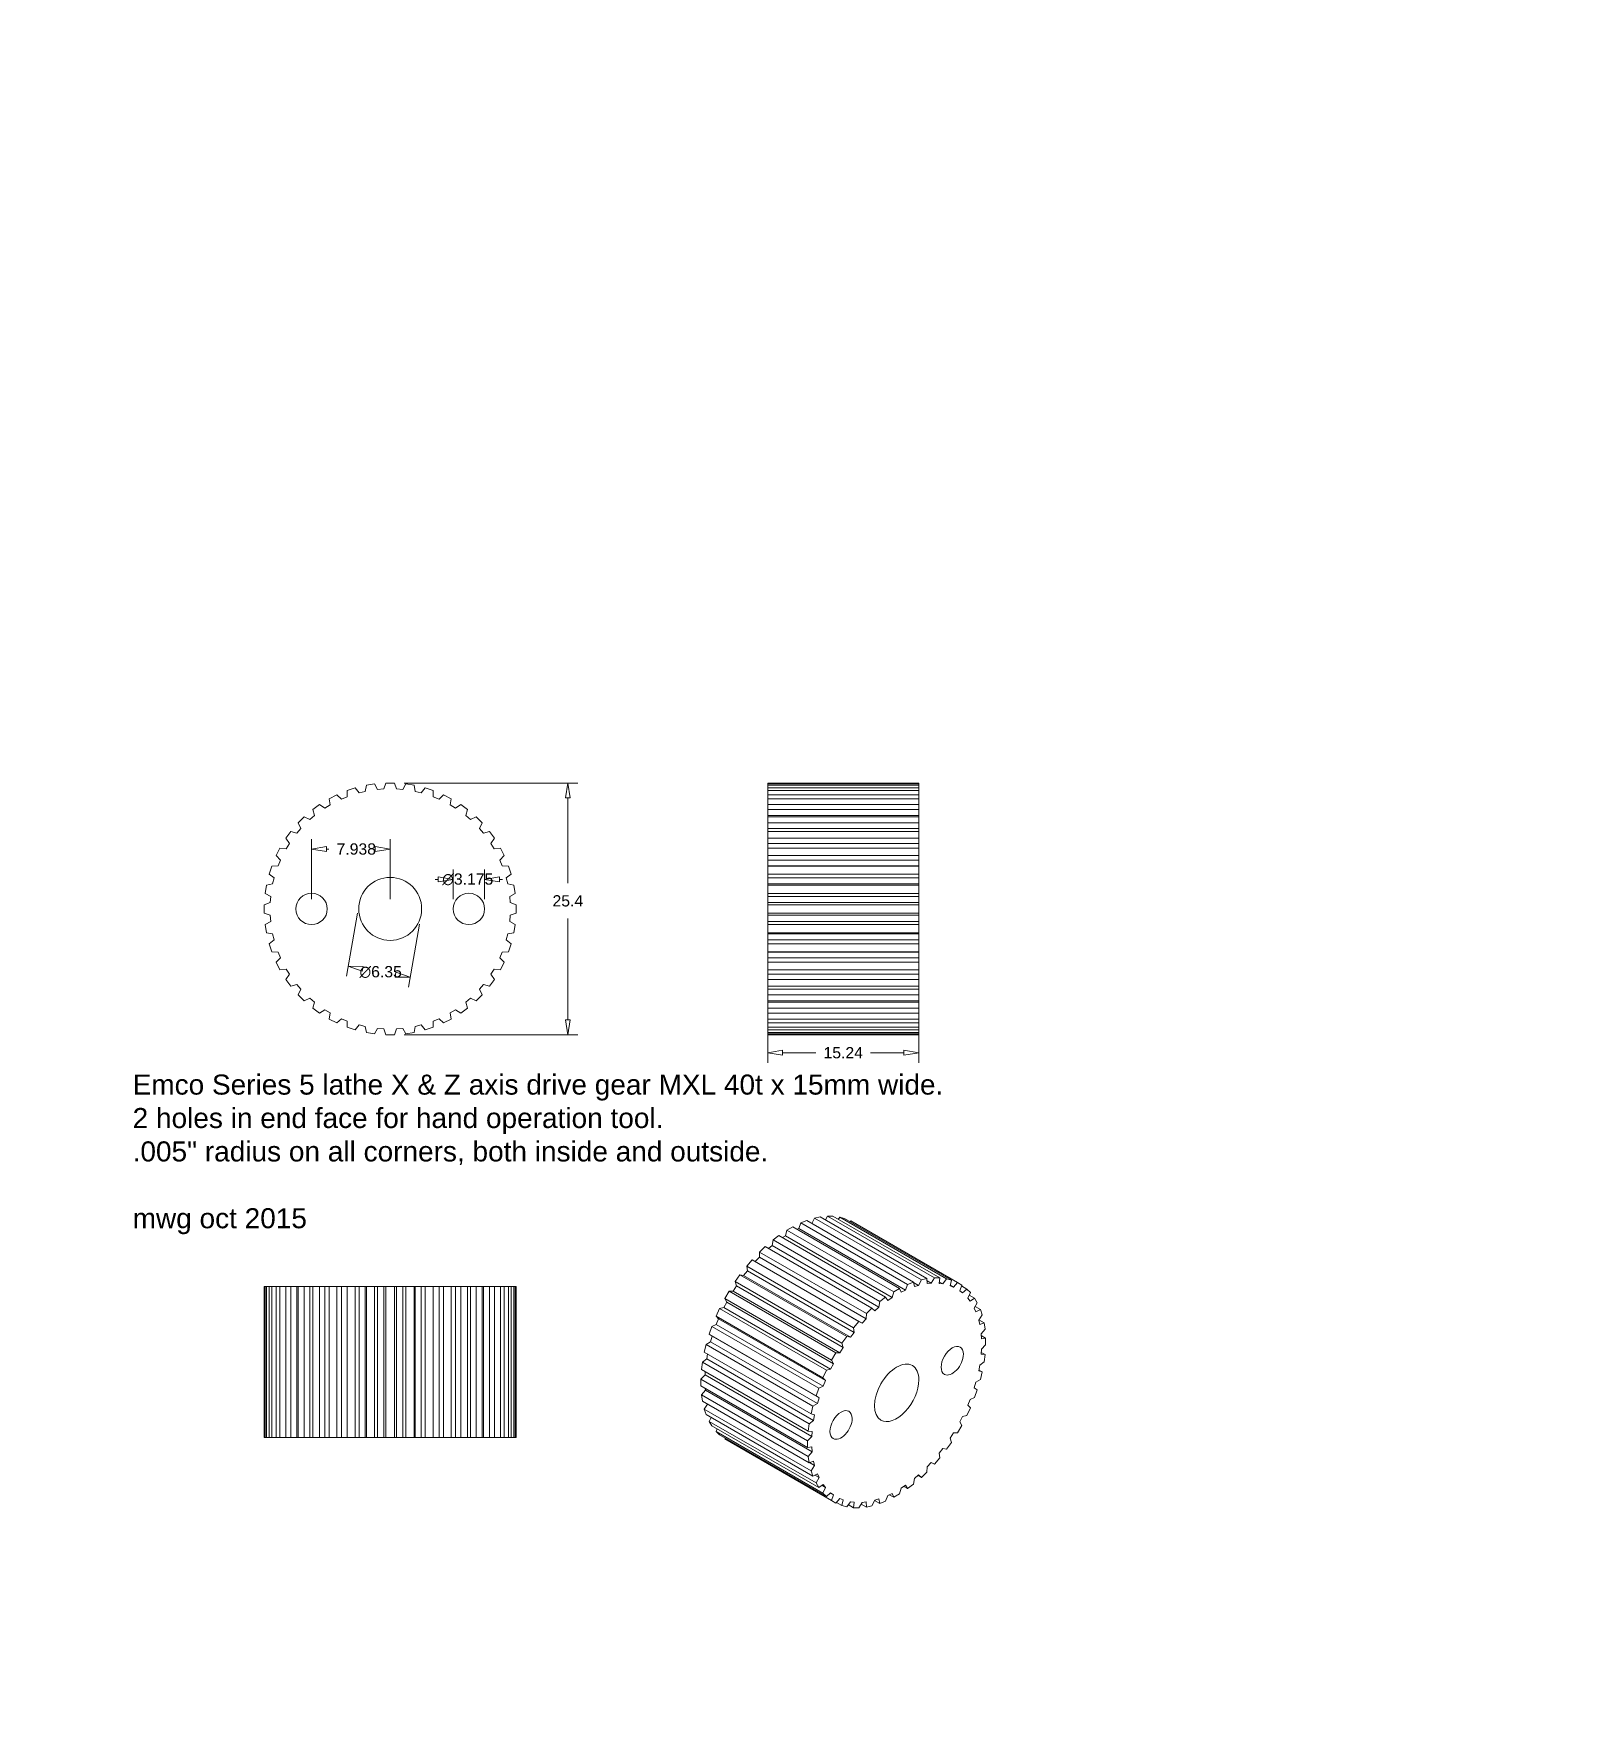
# Model space of a CAD drawing. Header units: millimetres. Extents: x 0 to 311, y 0 to 341.
import ezdxf

# ---------------------------------------------------------------- set-up
doc = ezdxf.new("R2010")
doc.units = ezdxf.units.MM
for name, color, linetype, lineweight in [('CONTINUOUS', 7, 'Continuous', 0), ('DIMENSIONS', 7, 'Continuous', 0), ('VISIBLE', 7, 'Continuous', 0)]:
    doc.layers.add(name, color=color, linetype=linetype, lineweight=lineweight)
doc.styles.get("Standard").update_dxf_attribs({"font": 'txt', "height": 0.125})
doc.dimstyles.new('ISO-25', dxfattribs={"dimtxt": 2.5, "dimasz": 2.5, "dimexe": 1.25, "dimexo": 0.625, "dimtad": 1, "dimtxsty": 'Standard', "dimcen": 2.5, "dimadec": 0, "dimazin": 0, "dimtfac": 1, "dimtmove": 0, "dimatfit": 3, "dimfxl": 1, "dimarcsym": 0})

# ---------------------------------------------------------------- blocks, each defined once
blk = doc.blocks.new('D1')
at = {"layer": 'DIMENSIONS'}
for p, q in [((65.32, 163.67), (63.08, 150.98)), ((77.83, 161.46), (75.59, 148.77)), ((66.39, 152.43), (66.39, 152.43)), ((72.98, 151.26), (72.98, 151.26))]:
    blk.add_line(p, q, dxfattribs=at)
for points in [[(63.43, 152.95), (66.47, 152.92), (66.3, 151.94), (63.43, 152.95)], [(75.94, 150.74), (72.9, 150.77), (73.07, 151.76), (75.94, 150.74)]]:
    blk.add_lwpolyline(points, dxfattribs=at)
at = {"layer": 'DIMENSIONS', "insert": (70, 151.79), "char_height": 2.2754, "attachment_point": 5}
for s in ['{\\fAlibre Symbols|b0|i0|c0|p0;n}{\\fArial|b0|i0|c0|p0;6.35}{\\fMS Shell Dlg|b0|i0|c0|p0;\\H0.9444444x;}', '{\\fArial|b0|i0|c0|p0;}', '{\\fArial|b0|i0|c0|p0;}']:
    blk.add_mtext(s, dxfattribs=at)
blk = doc.blocks.new('D2')
at = {"layer": 'DIMENSIONS'}
for p, q in [((74.77, 189.93), (109.78, 189.93)), ((107.78, 186.93), (107.78, 169.74)), ((107.78, 142.13), (107.78, 162.57)), ((74.77, 139.13), (109.78, 139.13))]:
    blk.add_line(p, q, dxfattribs=at)
for points in [[(107.78, 189.93), (108.28, 186.93), (107.28, 186.93), (107.78, 189.93)], [(107.78, 139.13), (107.28, 142.13), (108.28, 142.13), (107.78, 139.13)]]:
    blk.add_lwpolyline(points, dxfattribs=at)
at = {"layer": 'DIMENSIONS', "insert": (107.78, 166.15), "char_height": 2.2754, "attachment_point": 5}
for s in ['{\\fArial|b0|i0|c0|p0;25.4}{\\fArial|b0|i0|c0|p0;}', '{\\fArial|b0|i0|c0|p0;}', '{\\fArial|b0|i0|c0|p0;}']:
    blk.add_mtext(s, dxfattribs=at)
blk = doc.blocks.new('D3')
at = {"layer": 'DIMENSIONS'}
for p, q in [((56.05, 166.53), (56.05, 178.61)), ((71.92, 166.53), (71.92, 178.61)), ((59.05, 176.61), (59.56, 176.61)), ((68.92, 176.61), (68.92, 176.61))]:
    blk.add_line(p, q, dxfattribs=at)
for points in [[(56.05, 176.61), (59.05, 177.11), (59.05, 176.11), (56.05, 176.61)], [(71.92, 176.61), (68.92, 176.11), (68.92, 177.11), (71.92, 176.61)]]:
    blk.add_lwpolyline(points, dxfattribs=at)
at = {"layer": 'DIMENSIONS', "insert": (65.08, 176.61), "char_height": 2.2754, "attachment_point": 5}
for s in ['{\\fArial|b0|i0|c0|p0;7.938}{\\fArial|b0|i0|c0|p0;}', '{\\fArial|b0|i0|c0|p0;}', '{\\fArial|b0|i0|c0|p0;}']:
    blk.add_mtext(s, dxfattribs=at)
blk = doc.blocks.new('D4')
at = {"layer": 'DIMENSIONS'}
for p, q in [((84.62, 166.53), (84.62, 172.49)), ((90.97, 166.53), (90.97, 172.49)), ((81.62, 170.49), (81.02, 170.49)), ((93.97, 170.49), (94.57, 170.49))]:
    blk.add_line(p, q, dxfattribs=at)
for points in [[(84.62, 170.49), (81.62, 169.99), (81.62, 170.99), (84.62, 170.49)], [(90.97, 170.49), (93.97, 170.99), (93.97, 169.99), (90.97, 170.49)]]:
    blk.add_lwpolyline(points, dxfattribs=at)
at = {"layer": 'DIMENSIONS', "insert": (87.58, 170.49), "attachment_point": 5}
for s, char_height in [('{\\fAlibre Symbols|b0|i0|c0|p0;n}{\\fArial|b0|i0|c0|p0;3.175}{\\fMS Shell Dlg|b0|i0|c0|p0;\\H0.9444444x;}', 2.27542), ('{\\fArial|b0|i0|c0|p0;}', 2.2754), ('{\\fArial|b0|i0|c0|p0;}', 2.2754)]:
    blk.add_mtext(s, dxfattribs=dict(at, char_height=char_height))
blk = doc.blocks.new('D5')
at = {"layer": 'DIMENSIONS'}
for p, q in [((148.12, 151.76), (148.12, 133.5)), ((178.6, 150.25), (178.6, 133.5)), ((151.12, 135.5), (157.84, 135.5)), ((175.6, 135.5), (168.89, 135.5))]:
    blk.add_line(p, q, dxfattribs=at)
for points in [[(148.12, 135.5), (151.12, 136), (151.12, 135), (148.12, 135.5)], [(178.6, 135.5), (175.6, 135), (175.6, 136), (178.6, 135.5)]]:
    blk.add_lwpolyline(points, dxfattribs=at)
at = {"layer": 'DIMENSIONS', "insert": (163.36, 135.5), "char_height": 2.2754, "attachment_point": 5}
for s in ['{\\fArial|b0|i0|c0|p0;15.24}{\\fArial|b0|i0|c0|p0;}', '{\\fArial|b0|i0|c0|p0;}', '{\\fArial|b0|i0|c0|p0;}']:
    blk.add_mtext(s, dxfattribs=at)

msp = doc.modelspace()

# ---------------------------------------------------------------- linework, layer by layer
at = {"layer": 'VISIBLE'}
for p, q in [((63.2253, 187.1692), (63.2694, 188.4302)), ((63.2694, 188.4302), (64.8781, 188.9529)), ((64.8781, 188.9529), (65.655, 187.9586)), ((65.655, 187.9586), (66.8732, 188.2511)), ((66.8732, 188.2511), (67.114, 189.4897)), ((67.114, 189.4897), (68.7847, 189.7543)), ((68.7847, 189.7543), (69.3964, 188.6507)), ((69.3964, 188.6507), (70.6454, 188.749)), ((70.6454, 188.749), (71.077, 189.9347)), ((71.077, 189.9347), (72.7686, 189.9347)), ((72.7686, 189.9347), (73.2001, 188.749)), ((73.2001, 188.749), (74.4491, 188.6507)), ((74.4491, 188.6507), (75.0609, 189.7543)), ((75.0609, 189.7543), (76.7316, 189.4897)), ((76.7316, 189.4897), (76.9723, 188.2511)), ((76.9723, 188.2511), (78.1906, 187.9586)), ((78.1906, 187.9586), (78.9674, 188.9529)), ((78.9674, 188.9529), (80.5762, 188.4302)), ((80.5762, 188.4302), (80.6202, 187.1692)), ((148.1228, 189.9347), (178.6028, 189.9347)), ((148.1228, 189.7543), (148.1228, 189.9347)), ((148.1228, 189.4897), (148.1228, 189.7543)), ((148.1228, 189.7543), (178.6028, 189.7543)), ((148.1228, 189.4897), (178.6028, 189.4897)), ((148.1228, 188.9529), (148.1228, 189.4897)), ((148.1228, 188.4302), (148.1228, 188.9529)), ((148.1228, 188.9529), (178.6028, 188.9529)), ((148.1228, 188.4302), (178.6028, 188.4302)), ((148.1228, 187.5503), (148.1228, 188.4302)), ((178.6028, 189.7543), (178.6028, 189.9347)), ((178.6028, 189.4897), (178.6028, 189.7543)), ((178.6028, 188.9529), (178.6028, 189.4897)), ((178.6028, 188.4302), (178.6028, 188.9529)), ((178.6028, 187.5503), (178.6028, 188.4302)), ((56.3088, 184.5866), (57.6773, 185.5809)), ((56.6566, 183.3737), (56.3088, 184.5866)), ((57.6773, 185.5809), (58.7234, 184.8753)), ((58.7234, 184.8753), (59.7916, 185.5299)), ((59.6378, 186.7823), (61.145, 187.5503)), ((59.7916, 185.5299), (59.6378, 186.7823)), ((61.145, 187.5503), (62.0678, 186.6897)), ((62.0678, 186.6897), (63.2253, 187.1692)), ((80.6202, 187.1692), (81.7777, 186.6897)), ((81.7777, 186.6897), (82.7006, 187.5503)), ((82.7006, 187.5503), (84.2077, 186.7823)), ((84.2077, 186.7823), (84.054, 185.5299)), ((84.054, 185.5299), (85.1222, 184.8753)), ((85.1222, 184.8753), (86.1683, 185.5809)), ((86.1683, 185.5809), (87.5368, 184.5866)), ((87.5368, 184.5866), (87.189, 183.3737)), ((148.1228, 187.5503), (178.6028, 187.5503)), ((148.1228, 186.7823), (148.1228, 187.5503)), ((148.1228, 185.5809), (148.1228, 186.7823)), ((148.1228, 186.7823), (178.6028, 186.7823)), ((148.1228, 184.5866), (148.1228, 185.5809)), ((148.1228, 185.5809), (178.6028, 185.5809)), ((148.1228, 184.5866), (178.6028, 184.5866)), ((148.1228, 183.3737), (148.1228, 184.5866)), ((178.6028, 186.7823), (178.6028, 187.5503)), ((178.6028, 185.5809), (178.6028, 186.7823)), ((178.6028, 184.5866), (178.6028, 185.5809)), ((178.6028, 183.3737), (178.6028, 184.5866)), ((53.3642, 181.8972), (54.5603, 183.0933)), ((53.8975, 180.7536), (53.3642, 181.8972)), ((54.5603, 183.0933), (55.7039, 182.56)), ((55.7039, 182.56), (56.6566, 183.3737)), ((87.189, 183.3737), (88.1417, 182.56)), ((88.1417, 182.56), (89.2852, 183.0933)), ((89.2852, 183.0933), (90.4814, 181.8972)), ((90.4814, 181.8972), (89.9481, 180.7536)), ((148.1228, 183.3737), (178.6028, 183.3737)), ((148.1228, 183.0933), (148.1228, 183.3737)), ((148.1228, 183.0933), (178.6028, 183.0933)), ((148.1228, 181.8972), (148.1228, 183.0933)), ((148.1228, 180.7536), (148.1228, 181.8972)), ((148.1228, 181.8972), (178.6028, 181.8972)), ((178.6028, 183.0933), (178.6028, 183.3737)), ((178.6028, 181.8972), (178.6028, 183.0933)), ((178.6028, 180.7536), (178.6028, 181.8972)), ((50.8766, 178.7802), (51.8709, 180.1487)), ((51.5822, 177.7342), (50.8766, 178.7802)), ((50.9276, 176.6659), (51.5822, 177.7342)), ((51.8709, 180.1487), (53.0838, 179.8009)), ((53.0838, 179.8009), (53.8975, 180.7536)), ((89.9481, 180.7536), (90.7618, 179.8009)), ((90.7618, 179.8009), (91.9747, 180.1487)), ((91.9747, 180.1487), (92.969, 178.7802)), ((92.969, 178.7802), (92.2634, 177.7342)), ((92.2634, 177.7342), (92.918, 176.6659)), ((148.1228, 180.1487), (148.1228, 180.7536)), ((148.1228, 180.7536), (178.6028, 180.7536)), ((148.1228, 180.1487), (178.6028, 180.1487)), ((148.1228, 178.7802), (148.1228, 180.1487)), ((148.1228, 178.7802), (178.6028, 178.7802)), ((148.1228, 177.7342), (148.1228, 178.7802)), ((148.1228, 177.7342), (178.6028, 177.7342)), ((148.1228, 176.8197), (148.1228, 177.7342)), ((178.6028, 180.1487), (178.6028, 180.7536)), ((178.6028, 178.7802), (178.6028, 180.1487)), ((178.6028, 177.7342), (178.6028, 178.7802)), ((178.6028, 176.8197), (178.6028, 177.7342)), ((48.9072, 175.3125), (49.6752, 176.8197)), ((49.7678, 174.3897), (48.9072, 175.3125)), ((49.2883, 173.2322), (49.7678, 174.3897)), ((49.6752, 176.8197), (50.9276, 176.6659)), ((92.918, 176.6659), (94.1704, 176.8197)), ((94.9383, 175.3125), (94.0778, 174.3897)), ((94.0778, 174.3897), (94.5572, 173.2322)), ((94.1704, 176.8197), (94.9383, 175.3125)), ((148.1228, 175.3125), (148.1228, 176.8197)), ((148.1228, 176.8197), (178.6028, 176.8197)), ((148.1228, 174.3897), (148.1228, 175.3125)), ((148.1228, 175.3125), (178.6028, 175.3125)), ((148.1228, 174.3897), (178.6028, 174.3897)), ((148.1228, 173.2322), (148.1228, 174.3897)), ((178.6028, 175.3125), (178.6028, 176.8197)), ((178.6028, 174.3897), (178.6028, 175.3125)), ((178.6028, 173.2322), (178.6028, 174.3897)), ((47.5046, 171.5794), (48.0273, 173.1881)), ((48.4989, 170.8025), (47.5046, 171.5794)), ((48.0273, 173.1881), (49.2883, 173.2322)), ((48.2064, 169.5843), (48.4989, 170.8025)), ((94.5572, 173.2322), (95.8183, 173.1881)), ((96.341, 171.5794), (95.3467, 170.8025)), ((95.3467, 170.8025), (95.6391, 169.5843)), ((95.8183, 173.1881), (96.341, 171.5794)), ((148.1228, 173.1881), (148.1228, 173.2322)), ((148.1228, 173.2322), (178.6028, 173.2322)), ((148.1228, 171.5794), (148.1228, 173.1881)), ((148.1228, 173.1881), (178.6028, 173.1881)), ((148.1228, 170.8025), (148.1228, 171.5794)), ((148.1228, 171.5794), (178.6028, 171.5794)), ((148.1228, 170.8025), (178.6028, 170.8025)), ((148.1228, 169.5843), (148.1228, 170.8025)), ((178.6028, 173.1881), (178.6028, 173.2322)), ((178.6028, 171.5794), (178.6028, 173.1881)), ((178.6028, 170.8025), (178.6028, 171.5794)), ((178.6028, 169.5843), (178.6028, 170.8025)), ((46.7032, 167.6728), (46.9678, 169.3435)), ((47.8068, 167.0611), (46.7032, 167.6728)), ((46.9678, 169.3435), (48.2064, 169.5843)), ((95.6391, 169.5843), (96.8778, 169.3435)), ((97.1424, 167.6728), (96.0388, 167.0611)), ((96.8778, 169.3435), (97.1424, 167.6728)), ((148.1228, 169.5843), (178.6028, 169.5843)), ((148.1228, 169.3435), (148.1228, 169.5843)), ((148.1228, 169.3435), (178.6028, 169.3435)), ((148.1228, 167.6728), (148.1228, 169.3435)), ((148.1228, 167.0611), (148.1228, 167.6728)), ((148.1228, 167.6728), (178.6028, 167.6728)), ((178.6028, 169.3435), (178.6028, 169.5843)), ((178.6028, 167.6728), (178.6028, 169.3435)), ((178.6028, 167.0611), (178.6028, 167.6728)), ((46.5228, 165.3805), (47.7085, 165.8121)), ((46.5228, 163.689), (46.5228, 165.3805)), ((47.7085, 165.8121), (47.8068, 167.0611)), ((96.0388, 167.0611), (96.1371, 165.8121)), ((96.1371, 165.8121), (97.3228, 165.3805)), ((97.3228, 165.3805), (97.3228, 163.689)), ((148.1228, 165.8121), (148.1228, 167.0611)), ((148.1228, 167.0611), (178.6028, 167.0611)), ((148.1228, 165.3805), (148.1228, 165.8121)), ((148.1228, 165.8121), (178.6028, 165.8121)), ((148.1228, 163.689), (148.1228, 165.3805)), ((148.1228, 165.3805), (178.6028, 165.3805)), ((178.6028, 165.8121), (178.6028, 167.0611)), ((178.6028, 165.3805), (178.6028, 165.8121)), ((178.6028, 163.689), (178.6028, 165.3805)), ((47.7085, 163.2574), (46.5228, 163.689)), ((46.7032, 161.3967), (47.8068, 162.0084)), ((46.9678, 159.7259), (46.7032, 161.3967)), ((47.8068, 162.0084), (47.7085, 163.2574)), ((96.1371, 163.2574), (96.0388, 162.0084)), ((96.0388, 162.0084), (97.1424, 161.3967)), ((97.3228, 163.689), (96.1371, 163.2574)), ((97.1424, 161.3967), (96.8778, 159.7259)), ((148.1228, 163.2574), (148.1228, 163.689)), ((148.1228, 163.689), (178.6028, 163.689)), ((148.1228, 163.2574), (178.6028, 163.2574)), ((148.1228, 162.0084), (148.1228, 163.2574)), ((148.1228, 162.0084), (178.6028, 162.0084)), ((148.1228, 161.3967), (148.1228, 162.0084)), ((148.1228, 159.7259), (148.1228, 161.3967)), ((148.1228, 161.3967), (178.6028, 161.3967)), ((178.6028, 163.2574), (178.6028, 163.689)), ((178.6028, 162.0084), (178.6028, 163.2574)), ((178.6028, 161.3967), (178.6028, 162.0084)), ((178.6028, 159.7259), (178.6028, 161.3967)), ((48.2064, 159.4852), (46.9678, 159.7259)), ((47.5046, 157.4901), (48.4989, 158.2669)), ((48.0273, 155.8813), (47.5046, 157.4901)), ((48.4989, 158.2669), (48.2064, 159.4852)), ((95.6391, 159.4852), (95.3467, 158.2669)), ((95.3467, 158.2669), (96.341, 157.4901)), ((96.8778, 159.7259), (95.6391, 159.4852)), ((96.341, 157.4901), (95.8183, 155.8813)), ((148.1228, 159.4852), (148.1228, 159.7259)), ((148.1228, 159.7259), (178.6028, 159.7259)), ((148.1228, 158.2669), (148.1228, 159.4852)), ((148.1228, 159.4852), (178.6028, 159.4852)), ((148.1228, 157.4901), (148.1228, 158.2669)), ((148.1228, 158.2669), (178.6028, 158.2669)), ((148.1228, 157.4901), (178.6028, 157.4901)), ((148.1228, 155.8813), (148.1228, 157.4901)), ((178.6028, 159.4852), (178.6028, 159.7259)), ((178.6028, 158.2669), (178.6028, 159.4852)), ((178.6028, 157.4901), (178.6028, 158.2669)), ((178.6028, 155.8813), (178.6028, 157.4901)), ((49.2883, 155.8373), (48.0273, 155.8813)), ((48.9072, 153.757), (49.7678, 154.6798)), ((49.6752, 152.2498), (48.9072, 153.757)), ((49.7678, 154.6798), (49.2883, 155.8373)), ((94.5572, 155.8373), (94.0778, 154.6798)), ((94.0778, 154.6798), (94.9383, 153.757)), ((94.9383, 153.757), (94.1704, 152.2498)), ((95.8183, 155.8813), (94.5572, 155.8373)), ((148.1228, 155.8813), (178.6028, 155.8813)), ((148.1228, 155.8373), (148.1228, 155.8813)), ((148.1228, 154.6798), (148.1228, 155.8373)), ((148.1228, 155.8373), (178.6028, 155.8373)), ((148.1228, 153.757), (148.1228, 154.6798)), ((148.1228, 154.6798), (178.6028, 154.6798)), ((148.1228, 153.757), (178.6028, 153.757)), ((148.1228, 152.2498), (148.1228, 153.757)), ((178.6028, 155.8373), (178.6028, 155.8813)), ((178.6028, 154.6798), (178.6028, 155.8373)), ((178.6028, 153.757), (178.6028, 154.6798)), ((178.6028, 152.2498), (178.6028, 153.757)), ((50.9276, 152.4036), (49.6752, 152.2498)), ((50.8766, 150.2892), (51.5822, 151.3353)), ((51.8709, 148.9207), (50.8766, 150.2892)), ((51.5822, 151.3353), (50.9276, 152.4036)), ((92.969, 150.2892), (91.9747, 148.9207)), ((92.918, 152.4036), (92.2634, 151.3353)), ((92.2634, 151.3353), (92.969, 150.2892)), ((94.1704, 152.2498), (92.918, 152.4036)), ((148.1228, 152.2498), (178.6028, 152.2498)), ((148.1228, 151.3353), (148.1228, 152.2498)), ((148.1228, 150.2892), (148.1228, 151.3353)), ((148.1228, 151.3353), (178.6028, 151.3353)), ((148.1228, 150.2892), (178.6028, 150.2892)), ((148.1228, 148.9207), (148.1228, 150.2892)), ((178.6028, 151.3353), (178.6028, 152.2498)), ((178.6028, 150.2892), (178.6028, 151.3353)), ((178.6028, 148.9207), (178.6028, 150.2892)), ((53.0838, 149.2685), (51.8709, 148.9207)), ((53.8975, 148.3159), (53.0838, 149.2685)), ((53.3642, 147.1723), (53.8975, 148.3159)), ((54.5603, 145.9762), (53.3642, 147.1723)), ((90.4814, 147.1723), (89.2852, 145.9762)), ((90.7618, 149.2685), (89.9481, 148.3159)), ((89.9481, 148.3159), (90.4814, 147.1723)), ((91.9747, 148.9207), (90.7618, 149.2685)), ((148.1228, 148.3159), (148.1228, 148.9207)), ((148.1228, 148.9207), (178.6028, 148.9207)), ((148.1228, 148.3159), (178.6028, 148.3159)), ((148.1228, 147.1723), (148.1228, 148.3159)), ((148.1228, 145.9762), (148.1228, 147.1723)), ((148.1228, 147.1723), (178.6028, 147.1723)), ((178.6028, 148.3159), (178.6028, 148.9207)), ((178.6028, 147.1723), (178.6028, 148.3159)), ((178.6028, 145.9762), (178.6028, 147.1723)), ((55.7039, 146.5094), (54.5603, 145.9762)), ((56.6566, 145.6958), (55.7039, 146.5094)), ((56.3088, 144.4828), (56.6566, 145.6958)), ((57.6773, 143.4886), (56.3088, 144.4828)), ((58.7234, 144.1942), (57.6773, 143.4886)), ((59.7916, 143.5395), (58.7234, 144.1942)), ((59.6378, 142.2871), (59.7916, 143.5395)), ((85.1222, 144.1942), (84.054, 143.5395)), ((84.054, 143.5395), (84.2077, 142.2871)), ((86.1683, 143.4886), (85.1222, 144.1942)), ((87.5368, 144.4828), (86.1683, 143.4886)), ((88.1417, 146.5094), (87.189, 145.6958)), ((87.189, 145.6958), (87.5368, 144.4828)), ((89.2852, 145.9762), (88.1417, 146.5094)), ((148.1228, 145.9762), (178.6028, 145.9762)), ((148.1228, 145.6958), (148.1228, 145.9762)), ((148.1228, 145.6958), (178.6028, 145.6958)), ((148.1228, 144.4828), (148.1228, 145.6958)), ((148.1228, 143.4886), (148.1228, 144.4828)), ((148.1228, 144.4828), (178.6028, 144.4828)), ((148.1228, 142.2871), (148.1228, 143.4886)), ((148.1228, 143.4886), (178.6028, 143.4886)), ((178.6028, 145.6958), (178.6028, 145.9762)), ((178.6028, 144.4828), (178.6028, 145.6958)), ((178.6028, 143.4886), (178.6028, 144.4828)), ((178.6028, 142.2871), (178.6028, 143.4886)), ((61.145, 141.5192), (59.6378, 142.2871)), ((62.0678, 142.3797), (61.145, 141.5192)), ((63.2253, 141.9003), (62.0678, 142.3797)), ((63.2694, 140.6393), (63.2253, 141.9003)), ((64.8781, 140.1165), (63.2694, 140.6393)), ((65.655, 141.1108), (64.8781, 140.1165)), ((66.8732, 140.8184), (65.655, 141.1108)), ((67.114, 139.5798), (66.8732, 140.8184)), ((69.3964, 140.4187), (68.7847, 139.3151)), ((70.6454, 140.3204), (69.3964, 140.4187)), ((71.077, 139.1347), (70.6454, 140.3204)), ((73.2001, 140.3204), (72.7686, 139.1347)), ((74.4491, 140.4187), (73.2001, 140.3204)), ((75.0609, 139.3151), (74.4491, 140.4187)), ((76.9723, 140.8184), (76.7316, 139.5798)), ((78.1906, 141.1108), (76.9723, 140.8184)), ((78.9674, 140.1165), (78.1906, 141.1108)), ((80.5762, 140.6393), (78.9674, 140.1165)), ((80.6202, 141.9003), (80.5762, 140.6393)), ((81.7777, 142.3797), (80.6202, 141.9003)), ((82.7006, 141.5192), (81.7777, 142.3797)), ((84.2077, 142.2871), (82.7006, 141.5192)), ((148.1228, 142.2871), (178.6028, 142.2871)), ((148.1228, 141.5192), (148.1228, 142.2871)), ((148.1228, 140.6393), (148.1228, 141.5192)), ((148.1228, 141.5192), (178.6028, 141.5192)), ((148.1228, 140.1165), (148.1228, 140.6393)), ((148.1228, 140.6393), (178.6028, 140.6393)), ((148.1228, 139.5798), (148.1228, 140.1165)), ((148.1228, 140.1165), (178.6028, 140.1165)), ((178.6028, 141.5192), (178.6028, 142.2871)), ((178.6028, 140.6393), (178.6028, 141.5192)), ((178.6028, 140.1165), (178.6028, 140.6393)), ((178.6028, 139.5798), (178.6028, 140.1165)), ((68.7847, 139.3151), (67.114, 139.5798)), ((72.7686, 139.1347), (71.077, 139.1347)), ((76.7316, 139.5798), (75.0609, 139.3151)), ((148.1228, 139.3151), (148.1228, 139.5798)), ((148.1228, 139.5798), (178.6028, 139.5798)), ((148.1228, 139.1347), (148.1228, 139.3151)), ((148.1228, 139.3151), (178.6028, 139.3151)), ((148.1228, 139.1347), (178.6028, 139.1347)), ((178.6028, 139.3151), (178.6028, 139.5798)), ((178.6028, 139.1347), (178.6028, 139.3151)), ((157.5678, 102.1298), (158.7054, 102.3598)), ((158.7054, 102.3598), (180.258, 89.9164)), ((159.7522, 101.7554), (160.2075, 102.5086)), ((160.2075, 102.5086), (161.2733, 102.4968)), ((160.2075, 102.5086), (181.7601, 90.0651)), ((161.2733, 102.4968), (182.8259, 90.0534)), ((151.6833, 98.5659), (151.9884, 99.7102)), ((151.9884, 99.7102), (153.1845, 100.4007)), ((151.9884, 99.7102), (173.541, 87.2668)), ((153.1845, 100.4007), (174.7371, 87.9573)), ((154.0685, 99.8904), (154.3729, 100.0384)), ((154.3729, 100.0384), (154.8054, 101.1893)), ((154.3729, 100.0384), (175.9255, 87.595)), ((154.8054, 101.1893), (155.9868, 101.6553)), ((154.8054, 101.1893), (176.358, 88.7459)), ((155.9868, 101.6553), (177.5394, 89.2119)), ((157.0408, 101.0467), (157.5678, 102.1298)), ((157.5678, 102.1298), (179.1204, 89.6864)), ((162.339, 101.8815), (162.6596, 102.3163)), ((162.6596, 102.3163), (163.6272, 102.0631)), ((162.6596, 102.3163), (184.2122, 89.8729)), ((163.6272, 102.0631), (185.1799, 89.6197)), ((164.7406, 101.4204), (164.8636, 101.5576)), ((164.8636, 101.5576), (186.4162, 89.1142)), ((146.4676, 95.2943), (147.6052, 96.3778)), ((147.6052, 96.3778), (169.1578, 83.9344)), ((148.2785, 95.9891), (149.0159, 96.6193)), ((149.0159, 96.6193), (149.1861, 97.7289)), ((149.0159, 96.6193), (170.5685, 84.1759)), ((149.1861, 97.7289), (150.3675, 98.627)), ((149.1861, 97.7289), (170.7388, 85.2855)), ((150.3675, 98.627), (171.9201, 86.1836)), ((151.1225, 98.1912), (151.6833, 98.5659)), ((151.6833, 98.5659), (173.2359, 86.1225)), ((143.8997, 92.4662), (144.9654, 93.7085)), ((144.0084, 91.5064), (143.8997, 92.4662)), ((143.8997, 92.4662), (165.4523, 80.0228)), ((144.9654, 93.7085), (166.5181, 81.2651)), ((144.9654, 93.7085), (145.618, 93.3827)), ((145.618, 93.3827), (146.4365, 94.2467)), ((145.618, 93.3827), (167.1706, 80.9392)), ((146.4365, 94.2467), (146.4676, 95.2943)), ((146.4365, 94.2467), (167.9891, 81.8033)), ((146.4676, 95.2943), (168.0202, 82.8509)), ((141.5457, 89.3144), (142.5134, 90.6849)), ((141.5457, 89.3144), (163.0983, 76.871)), ((141.7916, 88.466), (141.5457, 89.3144)), ((142.5134, 90.6849), (164.066, 78.2415)), ((142.5134, 90.6849), (143.2531, 90.5358)), ((143.2531, 90.5358), (144.0084, 91.5064)), ((143.2531, 90.5358), (164.8057, 78.0924)), ((144.0084, 91.5064), (165.5611, 79.063)), ((175.9255, 87.595), (176.358, 88.7459)), ((176.358, 88.7459), (177.5394, 89.2119)), ((177.5394, 89.2119), (177.7097, 88.2988)), ((177.5517, 89.1459), (178.5711, 88.5574)), ((178.5711, 88.5574), (179.1204, 89.6864)), ((179.1204, 89.6864), (180.258, 89.9164)), ((180.258, 89.9164), (180.2891, 88.9047)), ((180.2718, 89.4683), (181.1076, 88.9858)), ((180.2891, 88.9047), (181.1076, 88.9858)), ((181.1076, 88.9858), (181.7601, 90.0651)), ((181.7601, 90.0651), (182.8259, 90.0534)), ((182.8259, 90.0534), (182.7171, 88.9681)), ((182.7171, 88.9681), (183.4725, 88.8697)), ((182.7491, 89.2873), (183.4725, 88.8697)), ((183.4725, 88.8697), (184.2122, 89.8729)), ((184.2122, 89.8729), (185.1799, 89.6197)), ((185.1799, 89.6197), (184.9339, 88.4874)), ((185.6076, 88.212), (186.4162, 89.1142)), ((186.4162, 89.1142), (187.262, 88.6259)), ((46.5228, 88.3347), (46.7032, 88.3347)), ((46.5228, 88.3347), (46.5228, 57.8547)), ((46.7032, 88.3347), (46.9678, 88.3347)), ((46.7032, 88.3347), (46.7032, 57.8547)), ((46.9678, 88.3347), (46.9678, 57.8547)), ((46.9678, 88.3347), (47.5046, 88.3347)), ((47.5046, 88.3347), (48.0273, 88.3347)), ((47.5046, 88.3347), (47.5046, 57.8547)), ((48.0273, 88.3347), (48.0273, 57.8547)), ((48.0273, 88.3347), (48.9072, 88.3347)), ((48.9072, 88.3347), (49.6752, 88.3347)), ((48.9072, 88.3347), (48.9072, 57.8547)), ((49.6752, 88.3347), (50.8766, 88.3347)), ((49.6752, 88.3347), (49.6752, 57.8547)), ((50.8766, 88.3347), (50.8766, 57.8547)), ((50.8766, 88.3347), (51.8709, 88.3347)), ((51.8709, 88.3347), (51.8709, 57.8547)), ((51.8709, 88.3347), (53.0838, 88.3347)), ((53.0838, 88.3347), (53.0838, 57.8547)), ((53.0838, 88.3347), (53.3642, 88.3347)), ((53.3642, 88.3347), (54.5603, 88.3347)), ((53.3642, 88.3347), (53.3642, 57.8547)), ((54.5603, 88.3347), (54.5603, 57.8547)), ((54.5603, 88.3347), (55.7039, 88.3347)), ((55.7039, 88.3347), (56.3088, 88.3347)), ((55.7039, 88.3347), (55.7039, 57.8547)), ((56.3088, 88.3347), (57.6773, 88.3347)), ((56.3088, 88.3347), (56.3088, 57.8547)), ((57.6773, 88.3347), (57.6773, 57.8547)), ((57.6773, 88.3347), (58.7234, 88.3347)), ((58.7234, 88.3347), (59.6378, 88.3347)), ((58.7234, 88.3347), (58.7234, 57.8547)), ((59.6378, 88.3347), (59.6378, 57.8547)), ((59.6378, 88.3347), (61.145, 88.3347)), ((61.145, 88.3347), (61.145, 57.8547)), ((61.145, 88.3347), (62.0678, 88.3347)), ((62.0678, 88.3347), (63.2253, 88.3347)), ((62.0678, 88.3347), (62.0678, 57.8547)), ((63.2253, 88.3347), (63.2253, 57.8547)), ((63.2253, 88.3347), (63.2694, 88.3347)), ((63.2694, 88.3347), (63.2694, 57.8547)), ((63.2694, 88.3347), (64.8781, 88.3347)), ((64.8781, 88.3347), (65.655, 88.3347)), ((64.8781, 88.3347), (64.8781, 57.8547)), ((65.655, 88.3347), (66.8732, 88.3347)), ((65.655, 88.3347), (65.655, 57.8547)), ((66.8732, 88.3347), (67.114, 88.3347)), ((66.8732, 88.3347), (66.8732, 57.8547)), ((67.114, 88.3347), (68.7847, 88.3347)), ((67.114, 88.3347), (67.114, 57.8547)), ((68.7847, 88.3347), (69.3964, 88.3347)), ((68.7847, 88.3347), (68.7847, 57.8547)), ((69.3964, 88.3347), (69.3964, 57.8547)), ((69.3964, 88.3347), (70.6454, 88.3347)), ((70.6454, 88.3347), (70.6454, 57.8547)), ((70.6454, 88.3347), (71.077, 88.3347)), ((71.077, 88.3347), (71.077, 57.8547)), ((71.077, 88.3347), (72.7686, 88.3347)), ((72.7686, 88.3347), (73.2001, 88.3347)), ((72.7686, 88.3347), (72.7686, 57.8547)), ((73.2001, 88.3347), (74.4491, 88.3347)), ((73.2001, 88.3347), (73.2001, 57.8547)), ((74.4491, 88.3347), (75.0609, 88.3347)), ((74.4491, 88.3347), (74.4491, 57.8547)), ((75.0609, 88.3347), (75.0609, 57.8547)), ((75.0609, 88.3347), (76.7316, 88.3347)), ((76.7316, 88.3347), (76.7316, 57.8547)), ((76.7316, 88.3347), (76.9723, 88.3347)), ((76.9723, 88.3347), (78.1906, 88.3347)), ((76.9723, 88.3347), (76.9723, 57.8547)), ((78.1906, 88.3347), (78.9674, 88.3347)), ((78.1906, 88.3347), (78.1906, 57.8547)), ((78.9674, 88.3347), (80.5762, 88.3347)), ((78.9674, 88.3347), (78.9674, 57.8547)), ((80.5762, 88.3347), (80.5762, 57.8547)), ((80.5762, 88.3347), (80.6202, 88.3347)), ((80.6202, 88.3347), (81.7777, 88.3347)), ((80.6202, 88.3347), (80.6202, 57.8547)), ((81.7777, 88.3347), (81.7777, 57.8547)), ((81.7777, 88.3347), (82.7006, 88.3347)), ((82.7006, 88.3347), (84.2077, 88.3347)), ((82.7006, 88.3347), (82.7006, 57.8547)), ((84.2077, 88.3347), (85.1222, 88.3347)), ((84.2077, 88.3347), (84.2077, 57.8547)), ((85.1222, 88.3347), (85.1222, 57.8547)), ((85.1222, 88.3347), (86.1683, 88.3347)), ((86.1683, 88.3347), (87.5368, 88.3347)), ((86.1683, 88.3347), (86.1683, 57.8547)), ((87.5368, 88.3347), (87.5368, 57.8547)), ((87.5368, 88.3347), (88.1417, 88.3347)), ((88.1417, 88.3347), (88.1417, 57.8547)), ((88.1417, 88.3347), (89.2852, 88.3347)), ((89.2852, 88.3347), (89.2852, 57.8547)), ((89.2852, 88.3347), (90.4814, 88.3347)), ((90.4814, 88.3347), (90.4814, 57.8547)), ((90.4814, 88.3347), (90.7618, 88.3347)), ((90.7618, 88.3347), (91.9747, 88.3347)), ((90.7618, 88.3347), (90.7618, 57.8547)), ((91.9747, 88.3347), (92.969, 88.3347)), ((91.9747, 88.3347), (91.9747, 57.8547)), ((92.969, 88.3347), (94.1704, 88.3347)), ((92.969, 88.3347), (92.969, 57.8547)), ((94.1704, 88.3347), (94.9383, 88.3347)), ((94.1704, 88.3347), (94.1704, 57.8547)), ((94.9383, 88.3347), (95.8183, 88.3347)), ((94.9383, 88.3347), (94.9383, 57.8547)), ((95.8183, 88.3347), (95.8183, 57.8547)), ((95.8183, 88.3347), (96.341, 88.3347)), ((96.341, 88.3347), (96.8778, 88.3347)), ((96.341, 88.3347), (96.341, 57.8547)), ((96.8778, 88.3347), (96.8778, 57.8547)), ((96.8778, 88.3347), (97.1424, 88.3347)), ((97.1424, 88.3347), (97.3228, 88.3347)), ((97.1424, 88.3347), (97.1424, 57.8547)), ((97.3228, 88.3347), (97.3228, 57.8547)), ((139.4636, 85.9163), (140.3094, 87.3813)), ((139.8407, 85.2003), (139.4636, 85.9163)), ((139.4636, 85.9163), (161.0162, 73.4729)), ((140.3094, 87.3813), (141.118, 87.4127)), ((140.3094, 87.3813), (161.862, 74.9378)), ((141.118, 87.4127), (141.7916, 88.466)), ((141.118, 87.4127), (162.6706, 74.9693)), ((141.7916, 88.466), (163.3443, 76.0226)), ((170.5685, 84.1759), (170.7388, 85.2855)), ((170.7388, 85.2855), (171.9201, 86.1836)), ((171.9201, 86.1836), (172.3527, 85.5323)), ((172.3527, 85.5323), (173.2359, 86.1225)), ((173.2359, 86.1225), (173.541, 87.2668)), ((173.541, 87.2668), (174.7371, 87.9573)), ((174.7371, 87.9573), (175.0423, 87.1654)), ((175.0423, 87.1654), (175.9255, 87.595)), ((177.7097, 88.2988), (178.5711, 88.5574)), ((184.9339, 88.4874), (185.6076, 88.212)), ((184.9558, 88.5883), (185.6076, 88.212)), ((187.262, 88.6259), (186.8849, 87.4745)), ((186.8849, 87.4745), (187.4603, 87.0288)), ((187.2046, 88.4507), (188.3179, 87.808)), ((187.4603, 87.0288), (188.3179, 87.808)), ((188.3179, 87.808), (189.021, 87.0965)), ((189.021, 87.0965), (188.5221, 85.9543)), ((188.5221, 85.9543), (188.9849, 85.3494)), ((188.8048, 86.6015), (189.8705, 85.9862)), ((188.9849, 85.3494), (189.8705, 85.9862)), ((189.8705, 85.9862), (190.4135, 85.0691)), ((137.7046, 82.3558), (138.4076, 83.8791)), ((137.7046, 82.3558), (159.2572, 69.9124)), ((138.2035, 81.7897), (137.7046, 82.3558)), ((138.4076, 83.8791), (139.2653, 84.0903)), ((138.4076, 83.8791), (159.9603, 71.4357)), ((139.2653, 84.0903), (139.8407, 85.2003)), ((139.2653, 84.0903), (160.8179, 71.6469)), ((139.8407, 85.2003), (161.3933, 72.7569)), ((167.9891, 81.8033), (168.0202, 82.8509)), ((168.0202, 82.8509), (169.1578, 83.9344)), ((169.1578, 83.9344), (169.7071, 83.4397)), ((169.7071, 83.4397), (170.5685, 84.1759)), ((190.4135, 85.0691), (189.805, 83.9643)), ((189.805, 83.9643), (190.1441, 83.2149)), ((189.9889, 84.2982), (191.0357, 83.6938)), ((190.1441, 83.2149), (191.0357, 83.6938)), ((191.4054, 82.5937), (190.7023, 81.5534)), ((191.0357, 83.6938), (191.4054, 82.5937)), ((136.312, 78.7204), (136.8551, 80.2645)), ((136.9205, 78.3182), (136.312, 78.7204)), ((136.312, 78.7204), (157.8646, 66.277)), ((136.8551, 80.2645), (137.7406, 80.6503)), ((136.8551, 80.2645), (158.4077, 67.8211)), ((137.7406, 80.6503), (138.2035, 81.7897)), ((137.7406, 80.6503), (159.2932, 68.2068)), ((138.2035, 81.7897), (159.7561, 69.3463)), ((164.8057, 78.0924), (165.5611, 79.063)), ((165.4523, 80.0228), (166.5181, 81.2651)), ((165.5611, 79.063), (165.4523, 80.0228)), ((166.5181, 81.2651), (167.1706, 80.9392)), ((167.1706, 80.9392), (167.9891, 81.8033)), ((190.7023, 81.5534), (190.9091, 80.6781)), ((190.7309, 81.5958), (191.7849, 80.9872)), ((190.9091, 80.6781), (191.7849, 80.9872)), ((191.972, 79.7311), (191.1917, 78.7811)), ((191.1917, 78.7811), (191.2612, 77.8014)), ((191.7849, 80.9872), (191.972, 79.7311)), ((135.3202, 75.0997), (135.6898, 76.6266)), ((135.3202, 75.0997), (156.8728, 62.6563)), ((135.6898, 76.6266), (136.5815, 77.1774)), ((135.6898, 76.6266), (157.2424, 64.1832)), ((136.5815, 77.1774), (136.9205, 78.3182)), ((136.5815, 77.1774), (158.1341, 64.734)), ((136.9205, 78.3182), (158.4731, 65.8748)), ((162.6706, 74.9693), (163.3443, 76.0226)), ((163.0983, 76.871), (164.066, 78.2415)), ((163.3443, 76.0226), (163.0983, 76.871)), ((164.066, 78.2415), (164.8057, 78.0924)), ((191.2612, 75.7155), (191.1917, 74.6556)), ((191.2156, 78.4435), (192.0996, 77.9331)), ((191.2612, 77.8014), (192.0996, 77.9331)), ((192.0996, 76.552), (191.2612, 75.7155)), ((192.0996, 77.9331), (192.0996, 76.552)), ((134.7535, 71.5828), (134.9406, 73.055)), ((134.9406, 73.055), (135.8165, 73.7572)), ((134.9406, 73.055), (156.4933, 60.6116)), ((135.8165, 73.7572), (135.9935, 74.711)), ((135.8165, 73.7572), (157.3691, 61.3138)), ((159.9603, 71.4357), (160.8179, 71.6469)), ((160.8179, 71.6469), (161.3933, 72.7569)), ((161.0162, 73.4729), (161.862, 74.9378)), ((161.3933, 72.7569), (161.0162, 73.4729)), ((161.862, 74.9378), (162.6706, 74.9693)), ((190.9091, 72.4322), (190.7023, 71.3182)), ((191.7849, 73.1345), (190.9091, 72.4322)), ((191.1917, 74.6556), (191.972, 74.6067)), ((191.2171, 75.0426), (191.972, 74.6067)), ((191.972, 74.6067), (191.7849, 73.1345)), ((134.626, 69.6375), (135.4644, 70.4739)), ((134.626, 68.2564), (134.626, 69.6375)), ((134.626, 69.6375), (156.1786, 57.1941)), ((134.626, 68.2564), (156.1786, 55.813)), ((134.7535, 71.5828), (156.3061, 59.1394)), ((135.4644, 70.4739), (135.5085, 71.1469)), ((135.4644, 70.4739), (157.017, 58.0305)), ((159.2572, 69.9124), (159.9603, 71.4357)), ((159.7561, 69.3463), (159.2572, 69.9124)), ((159.2932, 68.2068), (159.7561, 69.3463)), ((190.1441, 69.0121), (189.805, 67.8712)), ((191.0357, 69.5628), (190.1441, 69.0121)), ((190.7023, 71.3182), (191.4054, 71.0898)), ((190.7321, 71.4785), (191.4054, 71.0898)), ((191.4054, 71.0898), (191.0357, 69.5628)), ((134.7535, 66.4584), (135.5339, 67.4084)), ((134.9406, 65.2022), (134.7535, 66.4584)), ((134.7535, 66.4584), (156.3061, 54.015)), ((134.9406, 65.2022), (156.4933, 52.7588)), ((135.5339, 67.4084), (135.5099, 67.746)), ((135.5339, 67.4084), (157.0865, 54.965)), ((157.8646, 66.277), (158.4077, 67.8211)), ((158.4731, 65.8748), (157.8646, 66.277)), ((158.1341, 64.734), (158.4731, 65.8748)), ((158.4077, 67.8211), (159.2932, 68.2068)), ((188.9849, 65.5392), (188.5221, 64.3998)), ((189.8705, 65.925), (188.9849, 65.5392)), ((189.805, 67.8712), (190.4135, 67.4691)), ((190.4135, 67.4691), (189.8705, 65.925)), ((135.3202, 63.5958), (135.9947, 64.5937)), ((135.3202, 63.5958), (156.8728, 51.1524)), ((135.6898, 62.4957), (135.3202, 63.5958)), ((135.6898, 62.4957), (157.2424, 50.0523)), ((136.312, 61.1204), (136.7366, 61.8913)), ((156.8728, 62.6563), (157.2424, 64.1832)), ((157.5759, 62.4279), (156.8728, 62.6563)), ((157.2424, 64.1832), (158.1341, 64.734)), ((157.3691, 61.3138), (157.5759, 62.4279)), ((187.4603, 62.0992), (186.8849, 60.9892)), ((188.3179, 62.3104), (187.4603, 62.0992)), ((189.021, 63.8337), (188.3179, 62.3104)), ((188.5221, 64.3998), (189.021, 63.8337)), ((136.312, 61.1204), (157.8646, 48.677)), ((136.8551, 60.2033), (136.312, 61.1204)), ((136.8551, 60.2033), (158.4077, 47.7599)), ((137.7046, 59.093), (137.9208, 59.588)), ((137.7046, 59.093), (159.2572, 46.6496)), ((138.4076, 58.3815), (137.7046, 59.093)), ((138.4076, 58.3815), (159.9603, 45.9381)), ((156.1786, 57.1941), (157.017, 58.0305)), ((156.3061, 59.1394), (156.4933, 60.6116)), ((157.0865, 59.0905), (156.3061, 59.1394)), ((156.4933, 60.6116), (157.3691, 61.3138)), ((157.017, 58.0305), (157.0865, 59.0905)), ((185.6076, 58.7768), (184.9339, 57.7235)), ((186.4162, 58.8082), (185.6076, 58.7768)), ((187.262, 60.2732), (186.4162, 58.8082)), ((186.8849, 60.9892), (187.262, 60.2732)), ((46.5228, 57.8547), (46.7032, 57.8547)), ((46.7032, 57.8547), (46.9678, 57.8547)), ((46.9678, 57.8547), (47.5046, 57.8547)), ((47.5046, 57.8547), (48.0273, 57.8547)), ((48.0273, 57.8547), (48.9072, 57.8547)), ((48.9072, 57.8547), (49.6752, 57.8547)), ((49.6752, 57.8547), (50.8766, 57.8547)), ((50.8766, 57.8547), (51.8709, 57.8547)), ((51.8709, 57.8547), (53.0838, 57.8547)), ((53.0838, 57.8547), (53.3642, 57.8547)), ((53.3642, 57.8547), (54.5603, 57.8547)), ((54.5603, 57.8547), (55.7039, 57.8547)), ((55.7039, 57.8547), (56.3088, 57.8547)), ((56.3088, 57.8547), (57.6773, 57.8547)), ((57.6773, 57.8547), (58.7234, 57.8547)), ((58.7234, 57.8547), (59.6378, 57.8547)), ((59.6378, 57.8547), (61.145, 57.8547)), ((61.145, 57.8547), (62.0678, 57.8547)), ((62.0678, 57.8547), (63.2253, 57.8547)), ((63.2253, 57.8547), (63.2694, 57.8547)), ((63.2694, 57.8547), (64.8781, 57.8547)), ((64.8781, 57.8547), (65.655, 57.8547)), ((65.655, 57.8547), (66.8732, 57.8547)), ((66.8732, 57.8547), (67.114, 57.8547)), ((67.114, 57.8547), (68.7847, 57.8547)), ((68.7847, 57.8547), (69.3964, 57.8547)), ((69.3964, 57.8547), (70.6454, 57.8547)), ((70.6454, 57.8547), (71.077, 57.8547)), ((71.077, 57.8547), (72.7686, 57.8547)), ((72.7686, 57.8547), (73.2001, 57.8547)), ((73.2001, 57.8547), (74.4491, 57.8547)), ((74.4491, 57.8547), (75.0609, 57.8547)), ((75.0609, 57.8547), (76.7316, 57.8547)), ((76.7316, 57.8547), (76.9723, 57.8547)), ((76.9723, 57.8547), (78.1906, 57.8547)), ((78.1906, 57.8547), (78.9674, 57.8547)), ((78.9674, 57.8547), (80.5762, 57.8547)), ((80.5762, 57.8547), (80.6202, 57.8547)), ((80.6202, 57.8547), (81.7777, 57.8547)), ((81.7777, 57.8547), (82.7006, 57.8547)), ((82.7006, 57.8547), (84.2077, 57.8547)), ((84.2077, 57.8547), (85.1222, 57.8547)), ((85.1222, 57.8547), (86.1683, 57.8547)), ((86.1683, 57.8547), (87.5368, 57.8547)), ((87.5368, 57.8547), (88.1417, 57.8547)), ((88.1417, 57.8547), (89.2852, 57.8547)), ((89.2852, 57.8547), (90.4814, 57.8547)), ((90.4814, 57.8547), (90.7618, 57.8547)), ((90.7618, 57.8547), (91.9747, 57.8547)), ((91.9747, 57.8547), (92.969, 57.8547)), ((92.969, 57.8547), (94.1704, 57.8547)), ((94.1704, 57.8547), (94.9383, 57.8547)), ((94.9383, 57.8547), (95.8183, 57.8547)), ((95.8183, 57.8547), (96.341, 57.8547)), ((96.341, 57.8547), (96.8778, 57.8547)), ((96.8778, 57.8547), (97.1424, 57.8547)), ((97.1424, 57.8547), (97.3228, 57.8547)), ((139.4636, 57.5636), (139.521, 57.7387)), ((139.4636, 57.5636), (161.0162, 45.1201)), ((156.1786, 55.813), (156.1786, 57.1941)), ((157.017, 55.9446), (156.1786, 55.813)), ((156.3061, 54.015), (157.0865, 54.965)), ((157.0865, 54.965), (157.017, 55.9446)), ((183.4725, 55.6537), (182.7171, 54.6831)), ((182.7171, 54.6831), (182.8259, 53.7233)), ((184.2122, 55.5046), (183.4725, 55.6537)), ((185.1799, 56.8751), (184.2122, 55.5046)), ((184.9339, 57.7235), (185.1799, 56.8751)), ((156.4933, 52.7588), (156.3061, 54.015)), ((157.3691, 53.0679), (156.4933, 52.7588)), ((156.5565, 52.7812), (157.5759, 52.1926)), ((156.8728, 51.1524), (157.5759, 52.1926)), ((157.5759, 52.1926), (157.3691, 53.0679)), ((180.2891, 51.9428), (180.258, 50.8952)), ((181.1076, 52.8068), (180.2891, 51.9428)), ((181.7601, 52.4809), (181.1076, 52.8068)), ((182.8259, 53.7233), (181.7601, 52.4809)), ((157.2424, 50.0523), (156.8728, 51.1524)), ((158.1341, 50.5311), (157.2424, 50.0523)), ((157.6373, 50.2643), (158.4731, 49.7818)), ((157.8646, 48.677), (158.4731, 49.7818)), ((158.4077, 47.7599), (157.8646, 48.677)), ((158.4731, 49.7818), (158.1341, 50.5311)), ((159.2932, 48.3967), (158.4077, 47.7599)), ((159.0328, 48.2094), (159.7561, 47.7917)), ((159.2572, 46.6496), (159.7561, 47.7917)), ((159.7561, 47.7917), (159.2932, 48.3967)), ((175.9255, 48.2138), (175.0423, 47.6236)), ((175.6031, 47.9983), (176.358, 47.5624)), ((176.358, 47.5624), (175.9255, 48.2138)), ((177.5394, 48.4606), (176.358, 47.5624)), ((177.7097, 49.5702), (177.5394, 48.4606)), ((178.5711, 50.3063), (177.7097, 49.5702)), ((178.4471, 50.2004), (179.1204, 49.8116)), ((179.1204, 49.8116), (178.5711, 50.3063)), ((180.258, 50.8952), (179.1204, 49.8116)), ((159.9603, 45.9381), (159.2572, 46.6496)), ((160.8179, 46.7173), (159.9603, 45.9381)), ((160.7415, 46.6479), (161.3933, 46.2716)), ((161.3933, 46.2716), (160.8179, 46.7173)), ((161.0162, 45.1201), (161.3933, 46.2716)), ((161.862, 44.6318), (161.0162, 45.1201)), ((162.6706, 45.5341), (161.862, 44.6318)), ((161.985, 44.7691), (163.0983, 44.1263)), ((163.3443, 45.2587), (162.6706, 45.5341)), ((163.0983, 44.1263), (163.3443, 45.2587)), ((164.8057, 44.8764), (164.066, 43.8732)), ((165.5611, 44.778), (164.8057, 44.8764)), ((165.4523, 43.6926), (165.5611, 44.778)), ((167.1706, 44.7603), (166.5181, 43.6809)), ((166.9734, 44.4341), (168.0202, 43.8297)), ((167.9891, 44.8414), (167.1706, 44.7603)), ((168.0202, 43.8297), (167.9891, 44.8414)), ((169.7071, 45.1887), (169.1578, 44.0597)), ((169.6847, 45.1427), (170.7388, 44.5342)), ((170.5685, 45.4472), (169.7071, 45.1887)), ((170.7388, 44.5342), (170.5685, 45.4472)), ((171.9201, 45.0002), (170.7388, 44.5342)), ((172.3527, 46.151), (171.9201, 45.0002)), ((173.2359, 46.5807), (172.3527, 46.151)), ((172.6571, 46.2991), (173.541, 45.7887)), ((173.541, 45.7887), (173.2359, 46.5807)), ((174.7371, 46.4793), (173.541, 45.7887)), ((175.0423, 47.6236), (174.7371, 46.4793)), ((164.066, 43.8732), (163.0983, 44.1263)), ((164.3866, 44.308), (165.4523, 43.6926)), ((166.5181, 43.6809), (165.4523, 43.6926)), ((169.1578, 44.0597), (168.0202, 43.8297))]:
    msp.add_line(p, q, dxfattribs=at)
for centre, radius in [((71.9228, 164.5347), 6.35), ((56.0478, 164.5347), 3.175), ((87.7978, 164.5347), 3.175)]:
    msp.add_circle(centre, radius, dxfattribs=at)
for centre, major_axis, start_param, end_param in [((185.3644, 73.354), (1.5875, 2.7496), 0, 3.14159265), ((185.3644, 73.354), (1.5875, 2.7496), -0.78539816, 0), ((174.1391, 66.873), (3.175, 5.4993), 0, 3.14159265), ((174.1391, 66.873), (3.175, 5.4993), -0.78539816, 0), ((185.3644, 73.354), (1.5875, 2.7496), 3.14159265, 5.49778714), ((174.1391, 66.873), (3.175, 5.4993), 3.14159265, 5.49778714), ((162.9138, 60.3921), (1.5875, 2.7496), 0, 3.14159265), ((162.9138, 60.3921), (1.5875, 2.7496), 3.14159265, 5.49778714), ((162.9138, 60.3921), (1.5875, 2.7496), -0.78539816, 0)]:
    msp.add_ellipse(centre, major_axis=major_axis, ratio=0.57735027, start_param=start_param, end_param=end_param, dxfattribs=at)

# ---------------------------------------------------------------- texts
at = {"layer": 'CONTINUOUS', "insert": (19.9444, 131.1043), "char_height": 4.0451852, "attachment_point": 1}
msp.add_mtext('{\\fArial|b0|i0|c0|p0;\\C7;Emco Series 5 lathe X & Z axis drive gear MXL 40t x 15mm wide.}{\\fArial|b0|i0|c0|p0;\\C7;\\P2 holes in end face for hand operation tool.}{\\fArial|b0|i0|c0|p0;\\C7;\\P.005" radius on all corners, both inside and outside.}{\\fArial|b0|i0|c0|p0;\\C7;\\P}{\\fArial|b0|i0|c0|p0;\\C7;\\Pmwg oct 2015}{\\fArial|b0|i0|c0|p0;\\C7;\\H0.5625x;}', dxfattribs=at)

# ---------------------------------------------------------------- dimensions: what is measured, and where the dimension line sits
at = {"layer": 'DIMENSIONS'}
for p1, p2, picture, middle in [((56.0478, 164.5347), (71.9228, 164.5347), 'D3', (137.0065, 341.1414)), ((84.6228, 164.5347), (90.9728, 164.5347), 'D4', (159.5072, 335.0291)), ((78.1763, 163.4321), (65.6693, 165.6374), 'D1', (141.9251, 316.3248)), ((148.1228, 153.757), (178.6028, 152.2498), 'D5', (311.4856, 300.0347))]:
    dim = msp.add_linear_dim(base=(0, 0), p1=p1, p2=p2, dimstyle='ISO-25', override={"dimtxt": 2.275417, "dimtad": 0, "dimdec": 3, "dimzin": 0, "dimse1": 0, "dimse2": 0, "dimsd1": 0, "dimsd2": 0, "dimadec": 3, "dimazin": 0, "dimtol": 0, "dimlim": 0, "dimtp": 0.005, "dimtm": 0.002, "dimtdec": 3}, dxfattribs=at)
    dim.commit()
    dim.dimension.update_dxf_attribs({"geometry": picture, "text_midpoint": middle})
dim = msp.add_linear_dim(base=(0, 0), p1=(72.7686, 189.9347), p2=(72.7686, 139.1347), angle=90, dimstyle='ISO-25', override={"dimtxt": 2.275417, "dimtad": 0, "dimdec": 3, "dimzin": 0, "dimse1": 0, "dimse2": 0, "dimsd1": 0, "dimsd2": 0, "dimadec": 3, "dimazin": 0, "dimtol": 0, "dimlim": 0, "dimtp": 0.005, "dimtm": 0.002, "dimtdec": 3}, dxfattribs=at)
dim.commit()
dim.dimension.update_dxf_attribs({"geometry": 'D2', "text_midpoint": (179.7047, 330.6884), "text_rotation": 90})

doc.saveas('drawing.dxf')
